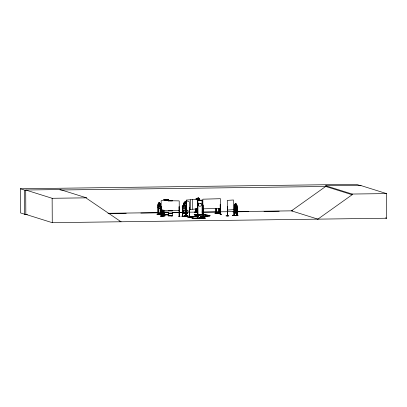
<?xml version="1.0" encoding="UTF-8"?>
<svg xmlns="http://www.w3.org/2000/svg" width="407" height="407" viewBox="0 0 407 407"><rect width="100%" height="100%" fill="white"/><g stroke="black" fill="none" stroke-linecap="round" stroke-linejoin="round"><path stroke-width="0.61" d="M164.535 215.847L160.948 215.985M194.515 212.108L197.502 212.072L172.1 212.449M199.048 215.074L197.609 214.657M198.702 215.064L198.748 214.789L203.525 214.723L203.525 215.028L198.702 215.074L203.515 214.988L202.31 214.596M198.743 214.81L197.573 214.682L202.401 214.637M203.515 214.748L202.355 214.377L203.464 214.784M184.62 216.28L188.227 216.046L184.646 216.27M188.227 216.193L182.275 216.321L182.626 215.964M198.413 205.896L198.606 203.007M197.385 200.453L197.41 200.107M163.08 210.037L163.07 210.953M168.188 215.868L168.595 215.624M228.795 215.781L225.941 215.868L228.805 215.964M163.187 211.325L163.299 210.79M197.654 198.362L197.721 198.117A3.373 0.707 85.9 0 1 198.616 198.794L198.697 199.135L199.191 198.702L199.338 200.463L199.038 199.384A2.89 0.605 85.9 0 0 198.199 198.514L197.741 198.753L197.654 198.362L198.061 198.331L198.143 198.723M198.789 198.733L198.931 200.493L198.636 199.415A2.89 0.605 85.9 0 0 197.797 198.545L197.741 198.753M198.697 199.12L199.191 198.702M184.747 215.562L187.81 215.644L184.747 215.542M187.693 215.644L184.834 215.527M159.29 214.448L156.7 214.158M162.739 214.235L159.122 214.001L162.851 214.204M162.851 214.051L160.144 213.945L164.331 214.036M234.203 207.977L234.539 206.807L236.732 206.883L237.027 208.074L236.732 206.883M236.737 209.636L237.052 208.465L236.737 209.636L234.524 209.559L234.254 208.369M198.061 198.311L198.123 198.087A3.373 0.707 85.9 0 1 199.018 198.764L199.104 199.104M233.002 215.629L235.409 215.278L233.018 215.603M233.135 215.598L235.383 215.445M202.157 214.652L202.035 200.193M214.921 213.197L216.758 212.836M216.585 213.024C217.079 212.408 212.281 213.7 216.763 213.034M202.142 214.428C206.853 215.267 198.764 214.026 203.525 215.028M202.131 214.581L203.241 214.937M160.572 216.229L161.676 216.02M161.823 215.863L160.546 216.041M160.093 206.14L159.702 207.112L158.964 207.158L158.562 206.232L158.883 202.371L159.702 202.32L159.681 203.551L160.078 203.922L160.185 214.27M182.601 215.964L182.54 216.412L181.787 216.214M183.603 213.756L183.023 213.573M183.17 213.563L183.796 213.772L183.832 210.058L183.908 213.685M182.514 216.229L181.944 216.051L182.514 216.366M183.771 213.589L183.008 213.599M196.093 212.083L197.288 212.251M196.51 212.281L195.94 212.103L196.739 212.093M235.149 211.147L235.612 210.119L236.386 211.233L235.795 209.854L236.401 208.46L235.597 209.59L235.078 208.425L234.778 208.45L235.409 209.834L234.829 211.177L236.014 211.157L235.999 208.939L235.134 208.908L235.205 211.187L236.075 211.218L236.065 209L235.195 208.969M202.259 200.234L197.532 200.3M158.389 214.392L158.211 204.736L158.114 214.408L158.099 204.029L158.888 203.556M158.125 204.044L158.379 203.592M185.806 206.461L186.386 205.504L186.375 203.286L185.79 202.9M236.971 208.084L237.001 212.144L236.665 213.319L234.488 213.243L234.178 208.862L234.493 208.45L236.655 208.526L236.96 208.959M234.234 208.877L234.508 208.491M237.042 211.258L236.747 211.676L236.085 211.655L236.06 212.8C233.776 212.652 237.449 213.416 236.08 211.609L236.543 211.233L236.533 209.015L236.06 208.048L235.19 208.018L234.727 208.954L235.16 212.81M183.521 203.327L183.872 202.925M202.335 214.667L202.335 200.193L197.563 200.249L197.761 214.748L197.466 214.754L197.426 205.103L197.716 205.092L197.771 214.748M197.685 214.657L197.583 199.221L186.223 200.076L186.284 215.598L186.625 215.583M235.175 204.833L235.165 203.602L235.2 204.833L234.712 205.214L234.722 207.433L235.195 208.399L236.065 208.43L236.523 207.494L236.513 205.276L236.045 204.863L236.096 203.637L235.139 203.607L236.065 203.673M164.138 214.581L163.98 214.784L164.489 214.84M325.707 186.457L325.702 185.755L352.136 194.042L352.136 194.75L325.707 186.457L291.448 210.846L317.938 219.159M317.877 219.139L352.136 194.75M184.692 202.91L184.112 203.317L184.117 204.426M162.902 211.462L162.881 211.05L162.902 211.462L163.349 211.284M160.923 216.046L165.115 215.842L161.208 215.791L161.314 216.132M162.744 215.766L163.166 215.624M163.146 215.873L163.319 210.429M163.38 215.858L162.678 216.036L162.693 215.669M165.094 215.832L161.503 215.664M163.904 199.598L164.738 199.511M163.904 199.689L165.964 199.593M164.738 199.74L166.061 199.725L164.087 199.659M166.326 199.771L166.076 199.903L167.984 199.878M166.56 199.913L166.249 199.781M164.097 199.878L166.773 199.903L166.504 199.898M168.274 199.72L167.979 199.654M169.007 200.86C165.781 200.381 175.626 200.539 171.261 200.86M168.086 200.763L168.91 200.671M172.583 200.661L169.968 200.804M168.228 200.865L170.228 200.804L168.101 200.702M172.451 200.788L172.095 200.595M168.279 210.465L172.497 210.521M168.249 210.617L172.482 210.587M168.249 210.755L172.482 210.724M168.284 210.907L172.502 210.968M164.118 212.052L168.05 212.139M164.082 212.205L168.366 212.266M164.082 212.342L168.366 212.403M164.118 212.5L168.335 212.561M168.295 213.126L172.461 213.1M168.264 213.278L172.497 213.253M168.264 213.416L172.497 213.39M164.489 214.693L163.98 214.784L164.815 214.687M163.99 214.764L164.413 214.708M172.512 215.715L172.649 213.604L168.172 213.634M168.31 215.649L171.84 215.822M172.67 215.837L172.161 215.603M195.853 208.811C195.319 213.756 196.952 213.767 196.291 208.822M162.739 216.02L162.708 209.987M161.523 206.486L161.604 216.137L161.523 206.486L161.218 206.481L161.243 216.142L161.141 200.62L179.192 200.88L179.35 216.392L179.268 206.736L178.963 206.736L179.06 216.387M179.222 216.046L179.049 216.036M178.719 216.432L180.159 216.31M198.702 215.995L189.352 217.19L198.662 216.015L198.697 215.695L189.347 216.89L193.208 218.132L193.208 218.432L205.143 218.274L205.143 217.974L200.585 216.738L200.549 217.058L204.339 218.249L204.334 217.948L200.549 216.758L201.246 217.053L209.9 215.863L209.9 215.562L200.585 216.738L209.9 215.562M190.008 216.9L190.008 217.201L193.798 218.386L193.793 218.086L189.347 216.89L198.662 215.71L194.215 214.514L194.22 214.815L198.662 216.015M197.481 218.086L196.749 218.244L198.234 218.325L198.219 218.025C196.495 218.422 200.463 218.177 197.034 218.04L197.029 218.34L197.944 218.228L197.604 218.071M199.801 218.055L199.074 218.213L200.554 218.294L200.539 217.994C198.814 218.391 202.783 218.147 199.359 218.01L199.354 218.31L200.269 217.999L199.929 218.244M197.777 218.279L198.219 218.228L197.944 218.228M200.096 218.249L200.544 218.198L200.269 218.198M186.294 215.242L186.625 215.232L186.309 215.242M186.594 215.583L186.548 205.927L186.258 205.942L186.548 205.927M197.441 214.408L197.614 214.392M215.98 212.764L216.178 212.78M218.788 212.836L218.788 213.187L219.042 212.841M216.203 208.303L216.229 213.136L216.259 208.298M218.768 212.932L216.259 212.881M218.325 213.075L220.009 212.922L218.498 213.258M218.325 213.273L220.167 213.1L219.983 212.902M166.514 199.71L165.68 199.725L167.989 199.659M166.651 199.786L164.825 199.776M168.274 199.71L167.079 199.786M167.979 199.878L168.401 199.822L166.962 199.71M170.238 200.799L169.938 200.671L172.405 200.702M168.345 214.642L167.648 214.693M168.35 214.789L167.155 214.865L167.659 214.835M168.3 215.715L168.579 215.685M168.3 215.807L168.595 215.776M172.232 215.741L172.532 215.771M160.49 213.909L160.185 213.914L160.429 214.255M159.127 214.204L161.966 214.301L161.503 213.828M163.975 213.685L163.609 213.695L163.98 213.685M161.508 214.179L163.98 214.036M161.838 214.168L161.782 209.946M163.634 214.041L163.619 210.424M187.393 213.527C186.961 213.08 186.208 213.706 183.496 213.68M187.067 213.639L187.062 213.283M182.626 216.315L182.555 206.664L182.25 206.675M185.358 205.525L185.76 205.922L185.841 216.28L185.495 215.929M189.443 209.493L197.634 208.877M197.288 212.418L197.003 212.423L197.375 212.423M196.281 214.514L199.227 214.606L196.383 214.682M196.266 214.698L199.211 214.586M198.636 199.415L199.038 199.384M198.545 199.817L198.947 199.786M235.144 204.792L234.508 204.772L234.213 205.184L234.284 215.562L237.169 215.649L237.088 205.993L236.752 205.993L236.782 215.649M236.101 204.823L237.037 205.276L237.088 215.654C237.449 215.105 236.421 215.328 237.052 215.303M236.681 204.848L237.037 205.276M227.513 206.257L227.584 215.913L227.35 215.562M233.409 215.512L233.445 199.985L227.284 200.392L227.355 215.913M234.305 205.896L234.574 208.323M234.559 205.906L234.564 215.568L234.391 215.201M236.752 205.993L236.838 207.194M235.129 208.47L235.119 207.285M236.024 207.316L236.477 211.172L236.019 212.108L235.154 212.078L234.681 211.111L234.671 208.893L235.134 208.511L235.18 205.23L236.05 205.26L236.06 207.478L235.19 207.448M234.524 209.559L236.716 209.595M234.218 211.172L235.18 211.62M234.193 212.047L234.488 213.243M233.638 215.155L233.649 215.507M234.371 215.201L234.641 215.211L234.295 215.206M234.641 215.313L236.772 215.395M236.019 215.547L238.268 215.379M227.335 210.048L233.496 209.636M202.94 214.362L203.291 214.703L202.884 214.708M220.304 213.879L220.655 214.219L220.248 214.224L220.223 204.568L220.365 214.23M186.442 215.939L186.584 216.29L186.447 205.927M189.499 216.855L189.56 217.226L189.311 207.555L189.499 217.206M189.352 217.211L193.208 218.432M158.908 202.406L159.676 202.365M159.707 203.51L160.5 203.882L160.256 208.267L158.369 208.384L158.114 207.214L158.369 208.384M158.364 203.632L160.21 203.52L160.475 203.897L160.506 214.265L158.043 214.403L157.997 204.752L158.308 204.741M158.384 208.343L160.236 208.231M160.256 214.026L158.384 214.143M163.706 213.802L161.828 213.914M162.698 213.945L164.321 214.011M164.326 199.618L166.392 199.486M164.743 199.74L164.107 199.878M165.242 199.72L166.01 199.695M165.802 199.725L165.349 199.71M166.142 199.893L167.079 199.776M169.877 200.768L170.691 200.783M172.247 215.802L170.767 215.791M171.835 215.913L172.247 215.893L168.177 215.863M197.644 214.438L202.391 214.397M197.614 214.743L197.426 205.103M158.114 214.057L158.287 214.036M160.307 214.275L160.358 204.604L160.409 214.255M161.64 214.184L161.691 209.941M158.155 214.057L158.196 214.408M183.506 210.063C183.939 211.477 182.936 214.372 183.888 213.324M186.742 213.634L186.737 213.283M227.467 215.919L227.416 206.252M218.829 213.187L218.834 208.353M168.91 200.682L170.085 200.671M195.935 212.429L195.976 208.827M167.15 214.708L168.35 214.698L167.989 214.687M220.223 204.568L220.569 204.568M202.879 208.842L220.538 208.348M220.06 214.113L221.556 214.27M215.924 213.126L219.185 213.187M215.913 208.298L215.954 213.131L219.129 213.192L219.124 208.359M236.818 215.649L237.139 215.649M163.838 210.414L163.706 214.051L163.711 210.429M163.212 215.858L163.273 210.444M195.95 198.835L197.13 198.814M195.991 198.875L197.09 198.855M197.136 200L197.899 199.99L198.321 200.397M169.414 200.656L169.984 200.565M197.095 200.041L197.883 200.03M166.59 214.718L167.16 214.769M167.16 214.86L164.479 214.845L164.916 214.86M220.518 213.863L220.635 214.224L220.487 198.697L202.828 199.186L202.925 214.713L202.859 205.052L203.21 205.047L203.271 214.703L203.19 214.347M209.9 215.863L202.676 214.713L202.676 214.413L209.875 215.542L209.875 215.842L200.59 217.043L205.143 218.274M202.676 214.713L208.099 215.532M209.875 215.542L202.676 214.413M236.879 215.639L236.869 213.227M27.086 214.57L25.834 214.591L20.477 212.907L20.35 188.772L356.288 184.32L361.055 185.816M325.702 185.755L360.093 185.297L386.523 193.59L386.65 218.228L121.037 221.769L86.523 198.29L86.523 197.838L60.094 189.545L25.707 190.003L25.834 214.591M60.729 189.988L325.768 186.477M352.136 194.042L386.523 193.59M25.707 190.003L52.137 198.29L86.523 197.838M186.584 202.849L183.847 202.884L183.476 203.312L183.501 208.165L184.595 208.15L184.585 205.937L183.486 205.947M184.697 203.307L185.79 203.291M201.139 203.612L198.738 203.637C196.876 207.249 203.047 207.194 201.124 203.607A94.215 11.442 89.3 0 0 200.717 203.276M183.496 204.034L183.801 204.024M185.801 205.51L182.641 205.525L182.27 205.952L182.341 216.331L182.275 215.98M185.434 206.634L185.526 216.285L185.414 206.624L185.755 206.629M185.811 207.646L186.625 207.636M196.937 211.894L194.551 212.128M27.116 214.377L24.644 214.413L24.522 190.476M107.947 213.299L163.843 212.561M201.887 212.037L234.346 211.625M236.823 211.574L292.709 210.831M195.121 212.256L197.532 212.261L195.121 212.123M110.373 213.472L126.246 213.258M140.847 213.065L156.72 212.856M172.588 212.647L187.195 212.449M202.427 212.251L217.664 212.047M232.901 211.844L234.173 211.828M237.347 211.788L248.774 211.635M264.011 211.431L279.243 211.233M183.908 213.431L186.665 213.385M186.976 213.522L187.566 213.7M194.215 214.514L198.697 215.695M194.22 214.815L197.08 215.486M197.568 214.718L202.437 214.672L202.264 200.173M182.662 216.071L185.444 216.036M185.551 216.188L186.314 216.366L185.597 216.163M187.698 217.068L191.305 217.211M187.693 217.252L191.27 217.002M205.143 217.974L193.096 218.096L193.101 218.396L205.031 218.238L205.031 217.938M25.834 214.387L52.264 222.68L121.088 221.764L119.775 221.372M197.665 214.392L198.758 214.789M165.802 199.578L168.396 199.659M166 214.789L166.59 214.779M186.767 213.644L186.686 210.017M186.991 213.634L187.011 210.012M163.858 214.031L163.802 213.68M196.164 208.806L196.311 212.439M163.405 210.882L163.232 211.365M163.202 212.551L162.932 211.019M163.355 215.501L163.171 215.878L163.197 210.429M166.392 199.481L166.967 199.486M166.392 199.705L166.967 199.71M166.697 199.888L166.346 199.918M166.549 199.888L166.153 199.913M197.838 200.249L197.914 214.728M170.574 200.778L172.568 200.865M166 214.723L164.906 214.769M170.182 215.796L168.188 215.71M216.01 213.12L215.969 208.292M219.093 213.192L219.068 208.364M186.503 216.27L186.304 200.753L189.331 201.704L189.423 217.226M161.223 216.142L161.569 216.137M178.968 216.392L179.314 216.392M161.192 210.277L179.243 210.531M166.962 199.486L168.406 199.603M165.43 214.718L164.169 214.723M196.957 208.806L197.064 212.444L197.08 208.822M199.318 214.754L196.296 214.672M234.524 204.813L236.691 204.884M234.539 206.848L236.706 206.924M235.098 207.285L236.05 207.316M234.559 211.559L236.732 211.635M234.992 215.369L232.183 215.252L235.048 215.552M158.099 204.029L158.145 207.219M162.591 213.792L164.214 213.858L162.703 213.95M164.825 199.786L163.919 199.71M171.744 215.644L172.654 215.715M171.744 215.725L172.654 215.807M200.096 218.05L200.844 218.091M197.777 218.081L198.519 218.121M199.074 218.213L199.806 218.254M196.749 218.244L197.481 218.284M168.269 200.722L168.584 200.743M221.561 214.291L219.902 213.955M197.019 212.439L197.024 208.801M195.915 212.444L195.92 208.806M201.984 214.611L203.648 214.789M186.355 216.275L186.36 205.942M196.561 211.915L197.125 212.083M196.113 212.057L197.105 212.281M186.355 210.409L189.382 211.36M185.745 216.168L186.309 216.346M20.35 188.772L25.707 190.456M385.551 217.867L386.65 218.228M220.014 213.07L218.371 213.253M185.373 205.489L185.796 205.901M182.687 210.277L182.321 209.132L182.305 205.967M182.285 209.137L182.662 210.317L185.419 210.282L185.816 209.091L185.816 201.668L184.641 201.684L184.707 205.525M234.574 209.524L234.269 205.199M202.31 200.463L197.537 200.544M235.841 207.55L235.841 207.946L235.287 207.926L235.282 207.529M234.59 211.94C234.992 216.895 233.903 216.763 234.335 211.93M201.246 216.748L201.246 217.053M199.929 218.04L199.623 218.106M198.006 215.7L198.006 216.005M197.649 218.091L197.303 218.137M197.359 208.816L197.354 212.439M196.25 208.806L196.25 212.444M194.912 214.504L194.912 214.804M192.613 199.598L192.664 209.249M190.659 199.74L190.71 209.396M163.929 210.414L163.955 214.041M162.831 209.987L162.831 216.041L162.785 210.002M60.094 189.545L60.094 189.998M52.137 198.29L52.264 222.68M198.214 203.902A94.215 11.442 89.3 0 1 199.038 203.185M185.185 208.145L184.6 209.101L183.506 209.117L182.911 208.175L182.901 205.957L183.486 205.555L183.435 204.324L184.615 204.309L184.58 205.54L185.17 205.927L185.185 208.145M159.544 202.569L159.071 202.6L159.076 202.996L159.549 202.966L159.544 202.569M159.686 203.948L158.949 203.993L158.959 206.212L159.697 206.166L159.686 203.948M196.896 199.059L196.194 199.069L196.199 199.466L196.902 199.455L196.896 199.059M198.29 200.407L197.965 200.412L198.311 200.412M185.587 201.908L184.885 201.918L184.885 202.315L185.587 202.304L185.587 201.908M184.381 204.553L183.674 204.563L183.679 204.955L184.381 204.95L184.381 204.553M235.887 203.871L235.327 203.851L235.327 204.248L235.887 204.263L235.887 203.871M235.928 212.2L235.368 212.179L235.368 212.576L235.928 212.596L235.928 212.2M209.244 215.852L209.244 215.552L209.198 215.858"/></g></svg>
